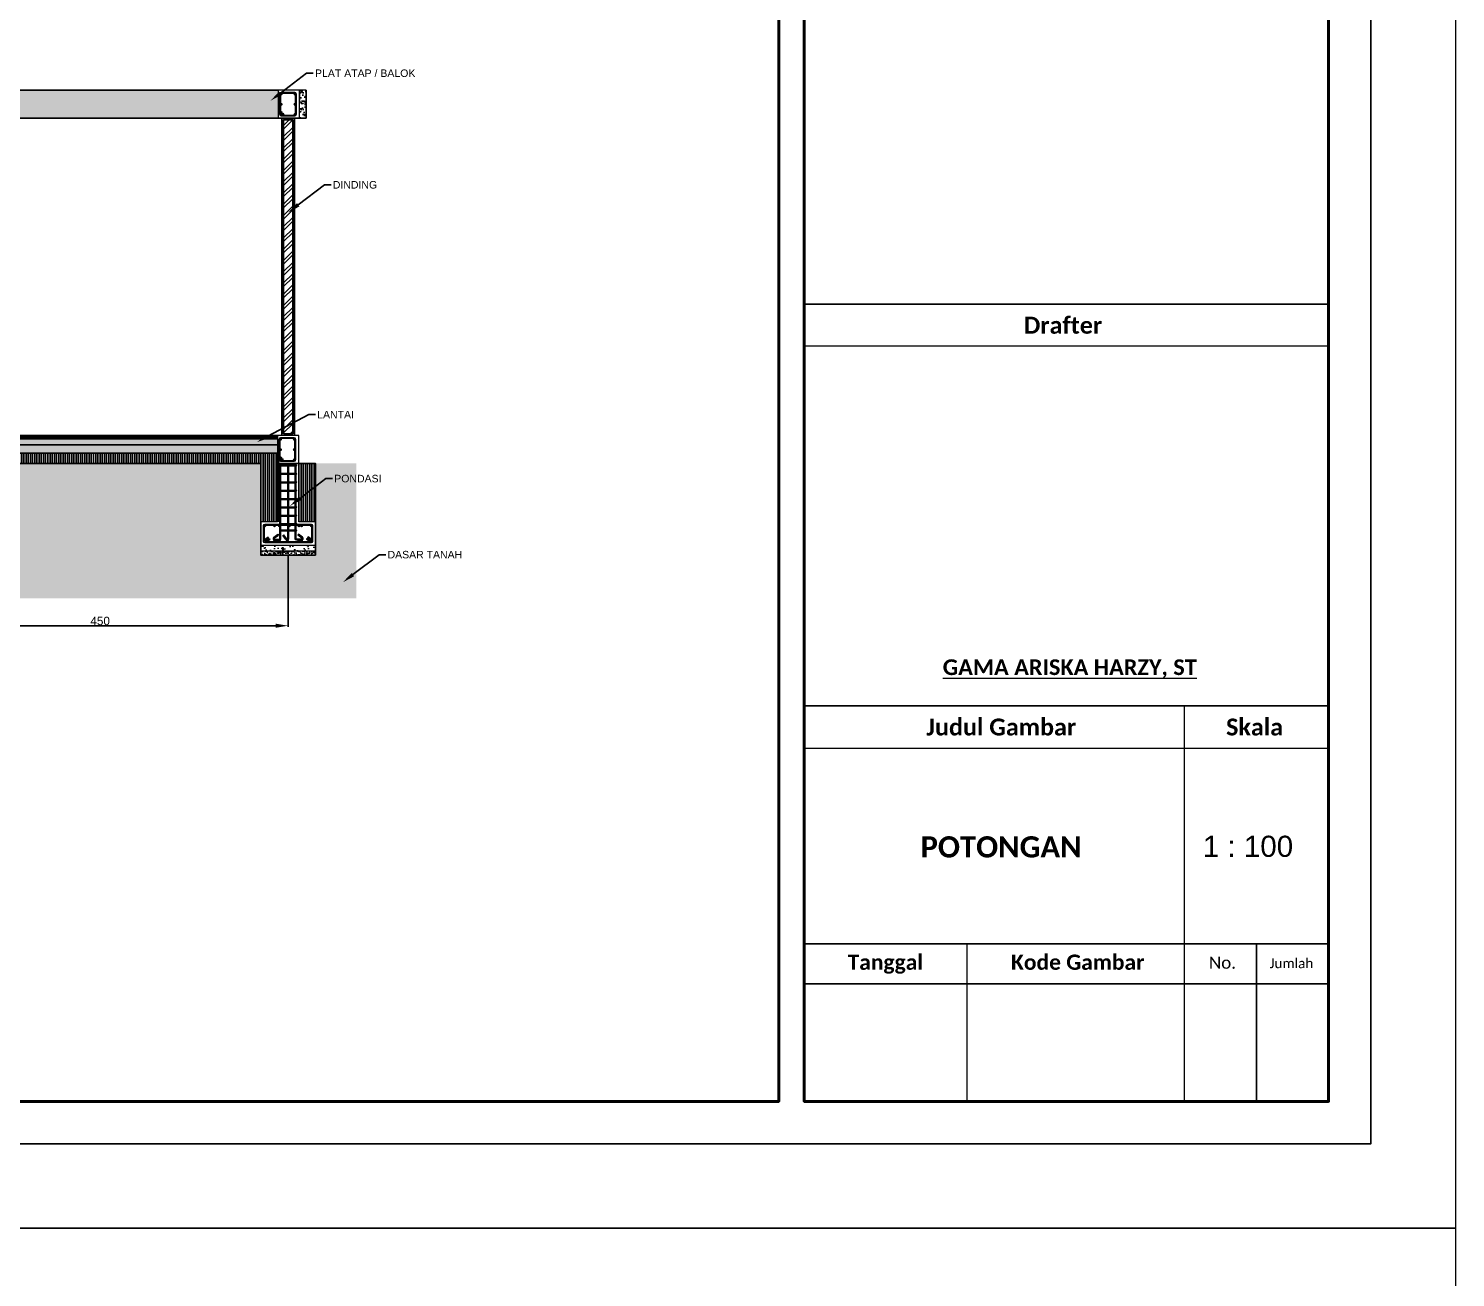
# Model space of a CAD drawing. Header units: centimetres. Extents: x 134057 to 145613, y 5028 to 39996.
# Drawn here: x 136572 to 138281, y 10984 to 12479 of the extents above; entities that cross this region are included whole.
import ezdxf
from ezdxf import colors
from ezdxf.entities.mleader import LeaderData, LeaderLine
from ezdxf.math import Vec2, Vec3

# ---------------------------------------------------------------- set-up
doc = ezdxf.new("R2010")
doc.units = ezdxf.units.CM
doc.header["$PDMODE"] = 2
for name, color, linetype, lineweight in [('a. line t', 7, 'Continuous', 50), ('ARS 01', 20, 'Continuous', 0), ('BEGOL', 254, 'Continuous', 18), ('Kertas', 252, 'Continuous', 20), ('Legenda', 252, 'Continuous', 20), ('LINE 0.20', 5, 'Continuous', 20), ('pondasi', 131, 'Continuous', 18), ('TEKS', 190, 'Continuous', 0)]:
    doc.layers.add(name, color=color, linetype=linetype, lineweight=lineweight)
doc.layers.add('balok', color=123, linetype='Continuous')
doc.layers.add('dinding', color=151, linetype='Continuous')
doc.styles.get("Standard").update_dxf_attribs({"font": 'arial.ttf'})
doc.linetypes.add('BATTING', pattern='A,0.00254,-2.54,[134,ltypeshp.shx,S=2.54,R=0,X=-2.54,Y=0],-5.08,[134,ltypeshp.shx,S=2.54,R=180,X=2.54,Y=0],-2.54', length=10.16254)
doc.dimstyles.new('ISO-25', dxfattribs={"dimtxt": 2.5, "dimasz": 2.5, "dimexe": 1.25, "dimexo": 0.625, "dimtad": 1, "dimtxsty": 'Standard', "dimcen": 2.5, "dimadec": 0, "dimazin": 0, "dimtfac": 1, "dimtmove": 0, "dimatfit": 3, "dimfxl": 1, "dimarcsym": 0})
pattern_1 = [(95, (-15390.421, -24206.277), (8.405679, 7.05320276), [1.143, -12.573]), (40, (-15390.421, -24206.277), (-9.6011072, 6.6106037), [0.9144, -10.05843505]), (145.451445, (-15389.72, -24205.69), (-1.19542786, 13.6638061), [0.9714005, -10.6854147]), (91.1842, (-15392.576, -24204.122), (13.2846146, 9.7172048), [1.7145, -18.8595]), (141.635558, (-15391.469, -24203.312), (-0.425197, 20.5696058), [1.4571014, -16.0281365]), (36.184151, (-15392.576, -24204.122), (-0.425197, 20.5696058), [1.371598, -15.087584]), (66, (-15390.96, -24203.583), (10.77119876, 2.09370894), [1.143, -12.573]), (11, (-15390.96, -24203.583), (-5.1923956, 10.4364716), [0.9144, -10.0584]), (116.451445, (-15390.062, -24203.409), (5.5788031, 12.53018056), [0.9714005, -10.68539626]), (82.5, (-15390.421, -24206.2774), (-3.45632814, 3.71840482), [0, -9.93648, 0, -10.2108, 0, -10.0965]), (52.5, (-15390.421, -24206.2774), (-1.41538364, 7.08522002), [0, -5.82168, 0, -9.70788, 0, -3.8481]), (12.5, (-15392.824, -24208.6806), (5.99567178, 5.50957173), [0, -3.81, 0, -11.8872, 0, -15.7734]), (2.5, (-15393.9016, -24209.758), (5.20583427, 7.36334357), [0, -4.953, 0, -7.89432, 0, -11.2014])]

# ---------------------------------------------------------------- blocks, each defined once
blk = doc.blocks.new('*D106')
at = {"layer": 'Defpoints', "color": 0, "transparency": 16777216}
for p in [(136433.2, 11849), (136883.2, 11849), (136883.2, 11764.5)]:
    blk.add_point(p, dxfattribs=at)
at = {"layer": 'dinding', "color": 0, "lineweight": -2, "transparency": 16777216}
for p, q in [((136433.2, 11848.4), (136433.2, 11763.3)), ((136883.2, 11848.4), (136883.2, 11763.3)), ((136448.2, 11764.5), (136868.2, 11764.5))]:
    blk.add_line(p, q, dxfattribs=at)
at = {"layer": 'dinding', "color": 0, "transparency": 16777216}
for points in [[(136448.2, 11767), (136448.2, 11762), (136433.2, 11764.5)], [(136868.2, 11767), (136868.2, 11762), (136883.2, 11764.5)]]:
    blk.add_solid(points, dxfattribs=at)
at = {"layer": 'dinding', "color": 0, "transparency": 16777216, "insert": (136658.2, 11770.2), "char_height": 10, "attachment_point": 5}
blk.add_mtext('450', dxfattribs=at)

msp = doc.modelspace()

# ---------------------------------------------------------------- hatches: boundary and pattern name
at = {"true_color": 0x636466}
h = msp.add_hatch(dxfattribs=at)
h.set_pattern_fill('EARTH', color=251, scale=3, angle=45)
h.set_pattern_definition([(45, (-15390.42, -24206.277), (0, 26.9407684), [19.05, -19.05]), (45, (-15395.472, -24201.226), (0, 26.9407684), [19.05, -19.05]), (45, (-15400.524, -24196.175), (0, 26.9407684), [19.05, -19.05]), (135, (-15400.524, -24192.807), (-26.9407684, 0), [19.05, -19.05]), (135, (-15395.472, -24187.756), (-26.9407684, 0), [19.05, -19.05]), (135, (-15390.42, -24182.704), (-26.9407684, 0), [19.05, -19.05])])
h.paths.add_polyline_path([(136400.371, 11958.77), (136015.971, 11958.77), (136015.971, 11849.044), (135950.371, 11849.044), (135950.371, 11958.77), (135565.971, 11958.77), (135565.971, 11849.044), (135500.371, 11849.044), (135500.371, 11958.77), (135113.304, 11958.77), (135113.304, 11888.77), (135113.304, 11849.044), (135047.704, 11849.044), (135047.704, 11971.181), (135015.08, 11971.181), (135015.08, 11797.314), (136965.01, 11797.314), (136965.01, 11958.77), (136915.971, 11958.77), (136915.971, 11849.044), (136850.371, 11849.044), (136850.371, 11958.77), (136465.971, 11958.77), (136465.971, 11849.044), (136400.371, 11849.044)])
at = {"layer": 'ARS 01', "lineweight": 15}
h = msp.add_hatch(dxfattribs=at)
h.set_pattern_fill('ANSI33', color=256, scale=0.053202, style=0)
h.set_pattern_definition([(315, (136873.33635, 11987.60554), (-0.238885, -0.238885), []), (315, (136873.57523, 11987.60554), (-0.238885, -0.238885), [0.168917, -0.08446])])
h.paths.add_polyline_path([(136875.039, 11987.606, -1), (136873.336, 11987.606, -1)])
h = msp.add_hatch(dxfattribs=at)
h.set_pattern_fill('ANSI33', color=256, scale=0.053202, style=0)
h.set_pattern_definition([(45, (136873.33635, 11975.47544), (-0.238885, 0.238885), []), (45, (136873.57523, 11975.47544), (-0.238885, 0.238885), [0.168917, -0.08446])])
h.paths.add_polyline_path([(136875.039, 11975.475, 1), (136873.336, 11975.475, 1)])
h = msp.add_hatch(dxfattribs=at)
h.set_pattern_fill('ANSI33', color=256, scale=0.053202, style=0)
h.set_pattern_definition([(315, (136873.33635, 11975.47544), (-0.238885, -0.238885), []), (315, (136873.57523, 11975.47544), (-0.238885, -0.238885), [0.168917, -0.08446])])
h.paths.add_polyline_path([(136875.039, 11975.475, -1), (136873.336, 11975.475, -1)])
h = msp.add_hatch(dxfattribs=at)
h.set_pattern_fill('ANSI33', color=256, scale=0.053202, style=0)
h.set_pattern_definition([(225, (136891.3875, 11987.60554), (0.238885, -0.238885), []), (225, (136891.14863, 11987.60554), (0.238885, -0.238885), [0.168917, -0.08446])])
h.paths.add_polyline_path([(136889.685, 11987.606, 1), (136891.388, 11987.606, 1)])
h = msp.add_hatch(dxfattribs=at)
h.set_pattern_fill('ANSI33', color=256, scale=0.053202, style=0)
h.set_pattern_definition([(135, (136891.3875, 11975.47544), (0.238885, 0.238885), []), (135, (136891.14863, 11975.47544), (0.238885, 0.238885), [0.168917, -0.08446])])
h.paths.add_polyline_path([(136889.685, 11975.475, -1), (136891.388, 11975.475, -1)])
h = msp.add_hatch(dxfattribs=at)
h.set_pattern_fill('ANSI33', color=256, scale=0.053202, style=0)
h.set_pattern_definition([(225, (136891.3875, 11975.47544), (0.238885, -0.238885), []), (225, (136891.14863, 11975.47544), (0.238885, -0.238885), [0.168917, -0.08446])])
h.paths.add_polyline_path([(136889.685, 11975.475, 1), (136891.388, 11975.475, 1)])
h = msp.add_hatch(dxfattribs=at)
h.set_pattern_fill('ANSI33', color=256, scale=0.053202, style=0)
h.set_pattern_definition([(45, (136873.33635, 11963.34534), (-0.238885, 0.238885), []), (45, (136873.57523, 11963.34534), (-0.238885, 0.238885), [0.168917, -0.08446])])
h.paths.add_polyline_path([(136875.039, 11963.345, 1), (136873.336, 11963.345, 1)])
h = msp.add_hatch(dxfattribs=at)
h.set_pattern_fill('ANSI33', color=256, scale=0.053202, style=0)
h.set_pattern_definition([(135, (136891.3875, 11963.34534), (0.238885, 0.238885), []), (135, (136891.14863, 11963.34534), (0.238885, 0.238885), [0.168917, -0.08446])])
h.paths.add_polyline_path([(136889.685, 11963.345, -1), (136891.388, 11963.345, -1)])
at = {"layer": 'balok', "true_color": 0x636466}
h = msp.add_hatch(dxfattribs=at)
h.set_pattern_fill('AR-CONC', color=251, scale=0.06, angle=45)
h.set_pattern_definition(pattern_1)
h.paths.add_polyline_path([(135521.117, 12405.592), (135094.05, 12405.592), (135094.05, 12372.181), (135521.117, 12372.181)])
h.paths.add_polyline_path([(135971.117, 12405.592), (135546.717, 12405.592), (135546.717, 12372.181), (135971.117, 12372.181)])
h.paths.add_polyline_path([(136122.803, 12405.592), (135996.717, 12405.592), (135996.717, 12372.181), (136122.803, 12372.181)])
h.paths.add_polyline_path([(136421.117, 12405.592), (136122.803, 12405.592), (136122.803, 12372.181), (136421.117, 12372.181)])
h.paths.add_polyline_path([(136871.117, 12405.592), (136446.717, 12405.592), (136446.717, 12372.181), (136871.117, 12372.181)])
h = msp.add_hatch(dxfattribs=at)
h.set_pattern_fill('AR-CONC', color=251, scale=0.06, angle=45)
h.set_pattern_definition([(95, (-12147.487, -24206.277), (8.405679, 7.05320276), [1.143, -12.573]), (40, (-12147.487, -24206.277), (-9.6011072, 6.6106037), [0.9144, -10.05843505]), (145.451445, (-12146.787, -24205.69), (-1.19542786, 13.6638061), [0.9714005, -10.6854147]), (91.1842, (-12149.642, -24204.122), (13.2846146, 9.7172048), [1.7145, -18.8595]), (141.635558, (-12148.535, -24203.312), (-0.425197, 20.5696058), [1.4571014, -16.0281365]), (36.184151, (-12149.642, -24204.122), (-0.425197, 20.5696058), [1.371598, -15.087584]), (66, (-12148.026, -24203.583), (10.77119876, 2.09370894), [1.143, -12.573]), (11, (-12148.026, -24203.583), (-5.1923956, 10.4364716), [0.9144, -10.0584]), (116.451445, (-12147.128, -24203.409), (5.5788031, 12.53018056), [0.9714005, -10.68539626]), (82.5, (-12147.487, -24206.2774), (-3.45632814, 3.71840482), [0, -9.93648, 0, -10.2108, 0, -10.0965]), (52.5, (-12147.487, -24206.2774), (-1.41538364, 7.08522002), [0, -5.82168, 0, -9.70788, 0, -3.8481]), (12.5, (-12149.89, -24208.6806), (5.99567178, 5.50957173), [0, -3.81, 0, -11.8872, 0, -15.7734]), (2.5, (-12150.968, -24209.758), (5.20583427, 7.36334357), [0, -4.953, 0, -7.89432, 0, -11.2014])])
h.paths.add_polyline_path([(136896.717, 12393.462), (136896.717, 12405.592), (136904.717, 12405.592), (136904.717, 12372.181), (136896.717, 12372.181)])
at = {"layer": 'balok', "lineweight": 15}
h = msp.add_hatch(dxfattribs=at)
h.set_pattern_fill('ANSI33', color=256, scale=0.053202, style=0)
h.set_pattern_definition([(315, (136874.08257, 12401.0165), (-0.238885, -0.238885), []), (315, (136874.32145, 12401.0165), (-0.238885, -0.238885), [0.168917, -0.08446])])
h.paths.add_polyline_path([(136875.785, 12401.017, -1), (136874.083, 12401.017, -1)])
h = msp.add_hatch(dxfattribs=at)
h.set_pattern_fill('ANSI33', color=256, scale=0.053202, style=0)
h.set_pattern_definition([(45, (136874.08257, 12388.8864), (-0.238885, 0.238885), []), (45, (136874.32145, 12388.8864), (-0.238885, 0.238885), [0.168917, -0.08446])])
h.paths.add_polyline_path([(136875.785, 12388.886, 1), (136874.083, 12388.886, 1)])
h = msp.add_hatch(dxfattribs=at)
h.set_pattern_fill('ANSI33', color=256, scale=0.053202, style=0)
h.set_pattern_definition([(315, (136874.08257, 12388.8864), (-0.238885, -0.238885), []), (315, (136874.32145, 12388.8864), (-0.238885, -0.238885), [0.168917, -0.08446])])
h.paths.add_polyline_path([(136875.785, 12388.886, -1), (136874.083, 12388.886, -1)])
h = msp.add_hatch(dxfattribs=at)
h.set_pattern_fill('ANSI33', color=256, scale=0.053202, style=0)
h.set_pattern_definition([(225, (136892.13373, 12401.0165), (0.238885, -0.238885), []), (225, (136891.89484, 12401.0165), (0.238885, -0.238885), [0.168917, -0.08446])])
h.paths.add_polyline_path([(136890.431, 12401.017, 1), (136892.134, 12401.017, 1)])
h = msp.add_hatch(dxfattribs=at)
h.set_pattern_fill('ANSI33', color=256, scale=0.053202, style=0)
h.set_pattern_definition([(135, (136892.13373, 12388.8864), (0.238885, 0.238885), []), (135, (136891.89484, 12388.8864), (0.238885, 0.238885), [0.168917, -0.08446])])
h.paths.add_polyline_path([(136890.431, 12388.886, -1), (136892.134, 12388.886, -1)])
h = msp.add_hatch(dxfattribs=at)
h.set_pattern_fill('ANSI33', color=256, scale=0.053202, style=0)
h.set_pattern_definition([(225, (136892.13373, 12388.8864), (0.238885, -0.238885), []), (225, (136891.89484, 12388.8864), (0.238885, -0.238885), [0.168917, -0.08446])])
h.paths.add_polyline_path([(136890.431, 12388.886, 1), (136892.134, 12388.886, 1)])
h = msp.add_hatch(dxfattribs=at)
h.set_pattern_fill('ANSI33', color=256, scale=0.053202, style=0)
h.set_pattern_definition([(45, (136874.08257, 12376.7563), (-0.238885, 0.238885), []), (45, (136874.32145, 12376.7563), (-0.238885, 0.238885), [0.168917, -0.08446])])
h.paths.add_polyline_path([(136875.785, 12376.756, 1), (136874.083, 12376.756, 1)])
h = msp.add_hatch(dxfattribs=at)
h.set_pattern_fill('ANSI33', color=256, scale=0.053202, style=0)
h.set_pattern_definition([(135, (136892.13373, 12376.7563), (0.238885, 0.238885), []), (135, (136891.89484, 12376.7563), (0.238885, 0.238885), [0.168917, -0.08446])])
h.paths.add_polyline_path([(136890.431, 12376.756, -1), (136892.134, 12376.756, -1)])
at = {"layer": 'dinding', "true_color": 0x636466}
h = msp.add_hatch(dxfattribs=at)
h.set_pattern_fill('ANSI32', color=251)
h.set_pattern_definition([(45, (-10566.762, -24206.277), (-6.7351921, 6.7351921), []), (45, (-10562.272, -24206.277), (-6.7351921, 6.7351921), [])])
h.paths.add_polyline_path([(136888.764, 12370.181), (136877.764, 12370.181), (136877.764, 11994.181), (136888.764, 11994.181)])
h = msp.add_hatch(dxfattribs=at)
h.set_pattern_fill('AR-CONC', color=251, scale=0.06, angle=45)
h.set_pattern_definition(pattern_1)
h.paths.add_polyline_path([(135520.371, 11988.181), (135093.304, 11988.181), (135093.304, 11981.181), (135520.371, 11981.181)])
h.paths.add_polyline_path([(135970.371, 11988.181), (135545.971, 11988.181), (135545.971, 11981.181), (135970.371, 11981.181)])
h.paths.add_polyline_path([(136870.371, 11988.181), (136445.971, 11988.181), (136445.971, 11981.181), (136870.371, 11981.181)])
h = msp.add_hatch(dxfattribs=at)
h.set_pattern_fill('AR-SAND', color=251, scale=0.075, angle=45)
h.set_pattern_definition([(82.5, (-14037.7544, -24206.2774), (-2.680360115, 2.51065117), [0, -2.8956, 0, -3.2385, 0, -3.095625]), (52.5, (-14037.7544, -24206.2774), (-1.41758196, 6.18549639), [0, -1.5621, 0, -2.60985, 0, -1.000125]), (12.5, (-14039.4112, -24207.9343), (4.187248694, 4.20249234), [0, -0.9525, 0, -3.429, 0, -4.47675]), (2.5, (-14039.411, -24207.9343), (2.86710832, 5.23163086), [0, -0.47625, 0, -2.2479, 0, -2.57175])])
h.paths.add_polyline_path([(136873.037, 11980.051), (136873.037, 11981.181), (136445.971, 11981.181), (136445.971, 11971.181), (136873.037, 11971.181)])
h = msp.add_hatch(dxfattribs=at)
h.set_pattern_fill('ANSI31', color=251, scale=0.82, angle=45)
h.set_pattern_definition([(90, (-15390.421, -24206.2774), (-2.6035, 0), [])])
h.paths.add_polyline_path([(135067.704, 11958.77), (135067.704, 11971.181), (135047.704, 11971.181), (135047.704, 11888.77), (135067.704, 11888.77)])
h.paths.add_polyline_path([(136915.971, 11958.77), (136895.971, 11958.77), (136895.971, 11888.77), (136915.971, 11888.77)])
h = msp.add_hatch(dxfattribs=at)
h.set_pattern_fill('ANSI31', color=251, scale=0.82, angle=45)
h.set_pattern_definition([(90, (-14037.7544, -24206.2774), (-2.6035, 0), [])])
h.paths.add_polyline_path([(136873.037, 11971.181), (136445.971, 11971.181), (136445.971, 11958.77), (136445.971, 11888.77), (136465.971, 11888.77), (136465.971, 11958.77), (136853.037, 11958.77), (136853.037, 11888.77), (136873.037, 11888.77), (136873.037, 11958.77)])
at = {"layer": 'pondasi'}
h = msp.add_hatch(color=256, dxfattribs=at)
h.dxf.hatch_style = 1
h.paths.add_polyline_path([(136854.571, 11883.77, -1), (136856.171, 11883.77, -1)])
h = msp.add_hatch(color=256, dxfattribs=at)
h.dxf.hatch_style = 1
h.paths.add_polyline_path([(136866.137, 11883.77, -1), (136867.737, 11883.77, -1)])
h = msp.add_hatch(color=256, dxfattribs=at)
h.dxf.hatch_style = 1
h.paths.add_polyline_path([(136871.945, 11883.77, -1), (136873.545, 11883.77, -1)])
h = msp.add_hatch(color=256, dxfattribs=at)
h.dxf.hatch_style = 1
h.paths.add_polyline_path([(136883.737, 11883.755, -1), (136885.337, 11883.755, -1)])
h = msp.add_hatch(color=256, dxfattribs=at)
h.dxf.hatch_style = 1
h.paths.add_polyline_path([(136895.379, 11883.77, -1), (136896.979, 11883.77, -1)])
h = msp.add_hatch(color=256, dxfattribs=at)
h.dxf.hatch_style = 1
h.paths.add_polyline_path([(136898.604, 11883.77, -1), (136900.204, 11883.77, -1)])
h = msp.add_hatch(color=256, dxfattribs=at)
h.dxf.hatch_style = 1
h.paths.add_polyline_path([(136910.321, 11883.77, -1), (136911.921, 11883.77, -1)])
at = {"layer": 'pondasi', "lineweight": 5, "ltscale": 0.5}
h = msp.add_hatch(dxfattribs=at)
h.set_pattern_fill('AR-CONC', color=256, scale=0.09)
h.set_pattern_definition([(50, (136642.895, 6029.036), (16.39662, -1.434518), [1.7145, -18.8595]), (355, (136642.895, 6029.036), (-3.17191, 17.195116), [1.3716, -15.087653]), (100.45144, (136644.262, 6028.917), (13.224712, 15.760598), [1.4571, -16.02812]), (46.1842, (136642.895, 6033.608), (24.397114, -3.78381), [2.57175, -28.28925]), (96.63556, (136644.928, 6033.293), (21.36637, 22.26835), [2.18565, -24.0422]), (351.18415, (136642.895, 6033.608), (21.36637, 22.26835), [2.0574, -22.63138]), (21, (136645.181, 6032.465), (13.645295, -9.203868), [1.7145, -18.8595]), (326, (136645.181, 6032.465), (5.562183, 16.576917), [1.3716, -15.0876]), (71.45144, (136646.318, 6031.698), (19.207478, 7.37305), [1.4571, -16.028094]), (37.5, (136642.8953, 6029.0364), (0.277974, 7.6099535), [0, -14.90472, 0, -15.3162, 0, -15.14475]), (7.5, (136642.895, 6029.0364), (6.01377, 9.016252), [0, -8.73252, 0, -14.56182, 0, -5.77215]), (327.5, (136637.7975, 6029.0364), (12.2031536, -0.515587), [0, -5.715, 0, -17.8308, 0, -23.6601]), (317.5, (136635.512, 6029.036), (13.331626, 2.288384), [0, -7.4295, 0, -11.84148, 0, -16.8021])])
h.paths.add_polyline_path([(136915.971, 11861.044), (136850.371, 11861.044), (136850.371, 11854.044), (136915.971, 11854.044)])
at = {"layer": 'pondasi'}
h = msp.add_hatch(color=256, dxfattribs=at)
h.dxf.hatch_style = 1
h.paths.add_polyline_path([(136854.571, 11866.044, 1), (136856.171, 11866.044, 1)])
h = msp.add_hatch(color=256, dxfattribs=at)
h.dxf.hatch_style = 1
h.paths.add_polyline_path([(136866.137, 11866.044, 1), (136867.737, 11866.044, 1)])
h = msp.add_hatch(color=256, dxfattribs=at)
h.dxf.hatch_style = 1
h.paths.add_polyline_path([(136871.945, 11866.044, 1), (136873.545, 11866.044, 1)])
h = msp.add_hatch(color=256, dxfattribs=at)
h.dxf.hatch_style = 1
h.paths.add_polyline_path([(136881.871, 11866.044, 1), (136883.471, 11866.044, 1)])
h = msp.add_hatch(color=256, dxfattribs=at)
h.dxf.hatch_style = 1
h.paths.add_polyline_path([(136895.379, 11866.044, 1), (136896.979, 11866.044, 1)])
h = msp.add_hatch(color=256, dxfattribs=at)
h.dxf.hatch_style = 1
h.paths.add_polyline_path([(136898.604, 11866.044, 1), (136900.204, 11866.044, 1)])
h = msp.add_hatch(color=256, dxfattribs=at)
h.dxf.hatch_style = 1
h.paths.add_polyline_path([(136910.321, 11866.044, 1), (136911.921, 11866.044, 1)])
at = {"layer": 'pondasi', "lineweight": 5, "ltscale": 0.5}
h = msp.add_hatch(dxfattribs=at)
h.set_pattern_fill('AR-SAND', color=256, scale=0.08)
h.set_pattern_definition([(37.5, (136642.8953, 6029.0364), (-0.1280025, 3.9153059), [0, -3.08864, 0, -3.4544, 0, -3.302]), (7.5, (136642.8953, 6029.0364), (3.5961863, 5.734601), [0, -1.66624, 0, -2.78384, 0, -1.0668]), (327.5, (136640.396, 6029.0364), (6.327939, 0.0114975), [0, -1.016, 0, -3.6576, 0, -4.7752]), (317.5, (136640.396, 6029.0364), (6.1084516, 1.7834346), [0, -0.508, 0, -2.39776, 0, -2.7432])])
h.paths.add_polyline_path([(136915.971, 11854.044), (136850.371, 11854.044), (136850.371, 11849.044), (136915.971, 11849.044)])

# ---------------------------------------------------------------- linework, layer by layer
at = {"layer": 'balok'}
for p, q in [((136871.117, 12405.592, -313.896), (136446.717, 12405.592)), ((136904.717, 12405.592), (136904.717, 12372.181)), ((136875.764, 12372.181, -52758.775), (135094.05, 12372.181, -1056.76)), ((136904.717, 12372.181, -53598.934), (136875.764, 12372.181, -52758.775))]:
    msp.add_line(p, q, dxfattribs=at)
at = {"layer": 'balok', "lineweight": 15}
for p, q in [((136904.717, 12405.592), (136871.117, 12405.592)), ((136871.117, 12405.592, -313.896), (136871.117, 12393.462, -313.896)), ((136887.064, 12402.932), (136874.934, 12402.932)), ((136891.282, 12402.932), (136879.152, 12402.932)), ((136896.717, 12372.181, -313.896), (136896.717, 12405.592, -313.896)), ((136896.717, 12405.592), (136896.717, 12393.462)), ((136871.117, 12393.462, -313.896), (136871.117, 12372.181, -313.896)), ((136873.019, 12401.017), (136873.019, 12388.886)), ((136873.019, 12388.886), (136873.019, 12376.756)), ((136874.083, 12401.017), (136874.083, 12388.886)), ((136874.083, 12388.886), (136874.083, 12378.604)), ((136887.064, 12401.868), (136874.934, 12401.868)), ((136891.282, 12401.868), (136879.152, 12401.868)), ((136892.134, 12388.886), (136892.134, 12401.017)), ((136892.134, 12376.756), (136892.134, 12388.886)), ((136893.198, 12388.886), (136893.198, 12401.017)), ((136893.198, 12376.756), (136893.198, 12388.886)), ((136874.577, 12372.181), (136896.717, 12372.181)), ((136874.934, 12375.905), (136887.064, 12375.905)), ((136874.934, 12374.841), (136887.064, 12374.841)), ((136875.764, 12372.181), (136891.639, 12372.181)), ((136879.152, 12375.905), (136891.282, 12375.905)), ((136879.152, 12374.841), (136891.282, 12374.841))]:
    msp.add_line(p, q, dxfattribs=at)
for points in [[(136876.308, 12387.553), (136876.295, 12387.539)], [(136873.586, 12378.117), (136875.453, 12379.947), (136876.198, 12379.187), (136874.332, 12377.358)], [(136875.536, 12376.154), (136877.365, 12378.021), (136878.125, 12377.276), (136876.781, 12375.905)], [(136876.308, 12375.423), (136876.295, 12375.409)]]:
    msp.add_lwpolyline(points, dxfattribs=at)
for centre in [(136874.934, 12401.017), (136874.934, 12388.886), (136874.934, 12388.886), (136891.282, 12401.017), (136891.282, 12388.886), (136891.282, 12388.886), (136874.934, 12376.756), (136891.282, 12376.756)]:
    msp.add_circle(centre, 0.851, dxfattribs=at)
for centre, radius, start, end in [((136874.934, 12401.017), 1.915, 90, 180), ((136891.282, 12401.017), 1.915, 0, 90), ((136874.934, 12401.017), 0.851, 90, 180), ((136874.934, 12388.886), 0.851, 90, 180), ((136874.934, 12388.886), 0.851, 180, 270), ((136874.934, 12388.886), 1.915, 315.2895, 315.868534), ((136891.282, 12401.017), 0.851, 360, 90), ((136891.282, 12388.886), 0.851, 360, 90), ((136891.282, 12388.886), 0.851, 270, 360), ((136874.934, 12376.756), 1.915, 134.131466, 270), ((136874.934, 12376.756), 1.915, 180, 270), ((136874.934, 12376.756), 0.851, 180, 270), ((136874.934, 12376.756), 1.915, 315.2895, 315.868534), ((136891.282, 12376.756), 0.851, 270, 360), ((136891.282, 12376.756), 1.915, 270, 360)]:
    msp.add_arc(centre, radius, start, end, dxfattribs=at)
at = {"layer": 'BEGOL', "lineweight": 15}
for p, q in [((136872.272, 11987.606), (136872.272, 11975.475)), ((136872.272, 11975.475), (136872.272, 11963.345)), ((136873.336, 11987.606), (136873.336, 11975.475)), ((136873.336, 11975.475), (136873.336, 11965.193)), ((136886.318, 11989.521), (136874.188, 11989.521)), ((136886.318, 11988.457), (136874.188, 11988.457)), ((136890.536, 11989.521), (136878.406, 11989.521)), ((136890.536, 11988.457), (136878.406, 11988.457)), ((136891.388, 11975.475), (136891.388, 11987.606)), ((136891.388, 11963.345), (136891.388, 11975.475)), ((136892.452, 11975.475), (136892.452, 11987.606)), ((136892.452, 11963.345), (136892.452, 11975.475)), ((136874.188, 11962.494), (136886.318, 11962.494)), ((136874.188, 11961.43), (136886.318, 11961.43)), ((136878.406, 11962.494), (136890.536, 11962.494)), ((136878.406, 11961.43), (136890.536, 11961.43))]:
    msp.add_line(p, q, dxfattribs=at)
for points in [[(136872.84, 11964.706), (136874.707, 11966.536), (136875.452, 11965.776), (136873.586, 11963.947)], [(136874.789, 11962.743), (136876.619, 11964.61), (136877.379, 11963.865), (136876.035, 11962.494)]]:
    msp.add_lwpolyline(points, dxfattribs=at)
for centre in [(136874.188, 11987.606), (136874.188, 11975.475), (136874.188, 11975.475), (136890.536, 11987.606), (136890.536, 11975.475), (136890.536, 11975.475), (136874.188, 11963.345), (136890.536, 11963.345)]:
    msp.add_circle(centre, 0.851, dxfattribs=at)
for centre, radius, start, end in [((136874.188, 11987.606), 1.915, 90, 180), ((136874.188, 11987.606), 0.851, 90, 180), ((136874.188, 11975.475), 0.851, 90, 180), ((136874.188, 11975.475), 0.851, 180, 270), ((136890.536, 11987.606), 1.915, 0, 90), ((136890.536, 11987.606), 0.851, 360, 90), ((136890.536, 11975.475), 0.851, 360, 90), ((136890.536, 11975.475), 0.851, 270, 360), ((136874.188, 11963.345), 1.915, 134.131466, 270), ((136874.188, 11963.345), 1.915, 180, 270), ((136874.188, 11963.345), 0.851, 180, 270), ((136874.188, 11975.475), 1.915, 315.2895, 315.868534), ((136874.188, 11963.345), 1.915, 315.2895, 315.868534), ((136890.536, 11963.345), 0.851, 270, 360), ((136890.536, 11963.345), 1.915, 270, 360)]:
    msp.add_arc(centre, radius, start, end, dxfattribs=at)
at = {"layer": 'dinding'}
for p, q in [((136445.971, 11992.181), (136870.622, 11992.181)), ((136445.971, 11991.181), (136870.622, 11991.181)), ((136445.971, 11988.181), (136870.622, 11988.181)), ((136445.971, 11981.181), (136870.622, 11981.181)), ((136445.971, 11971.181), (136870.622, 11971.181))]:
    msp.add_line(p, q, dxfattribs=at)
at = {"layer": 'dinding', "linetype": 'BATTING', "ltscale": 0.12}
msp.add_line((136445.971, 11989.681), (136870.622, 11989.681), dxfattribs=at)
at = {"layer": 'dinding'}
for points in [[(136890.764, 11992.181), (136890.764, 12372.181), (136875.764, 12372.181), (136875.764, 11992.181)], [(135067.704, 11971.181), (135047.704, 11971.181), (135047.704, 11849.044), (135113.304, 11849.044), (135113.304, 11888.77), (135113.304, 11958.77), (135500.371, 11958.77), (135500.371, 11849.044), (135565.971, 11849.044), (135565.971, 11958.77), (135950.371, 11958.77), (135950.371, 11849.044), (136015.971, 11849.044), (136015.971, 11958.77), (136400.371, 11958.77), (136400.371, 11849.044), (136465.971, 11849.044), (136465.971, 11958.77), (136850.371, 11958.77), (136850.371, 11849.044), (136915.971, 11849.044), (136915.971, 11958.77), (136895.971, 11958.77)]]:
    msp.add_lwpolyline(points, dxfattribs=at)
msp.add_lwpolyline([(136877.764, 11994.181), (136888.764, 11994.181), (136888.764, 12370.181), (136877.764, 12370.181)], close=True, dxfattribs=at)
at = {"layer": 'Kertas'}
for points in [[(134078.342, 14050.647), (138280.779, 14050.647), (138280.779, 11043.12), (134078.342, 11043.12)], [(134078.342, 11043.12), (138280.779, 11043.12), (138280.779, 8035.593), (134078.342, 8035.593)]]:
    msp.add_lwpolyline(points, close=True, dxfattribs=at)
at = {"layer": 'Legenda', "color": 1, "lineweight": 30}
for p, q in [((138129.432, 12149.648), (137501.599, 12149.648)), ((138128.883, 11668.444), (137501.05, 11668.444)), ((138128.883, 11383.465), (137501.05, 11383.465)), ((138042.437, 11383.465), (138042.437, 11195.015)), ((138128.883, 11335.619), (137501.05, 11335.619))]:
    msp.add_line(p, q, dxfattribs=at)
at = {"layer": 'Legenda', "color": 1, "lineweight": 20}
for p, q in [((138129.432, 12099.017), (137501.599, 12099.017)), ((137955.99, 11668.444), (137955.99, 11195.015)), ((137501.05, 11617.812), (138128.883, 11617.812)), ((137695.722, 11383.465), (137695.722, 11195.015))]:
    msp.add_line(p, q, dxfattribs=at)
at = {"layer": 'Legenda', "color": 5, "lineweight": 30}
msp.add_lwpolyline([(134230.237, 13898.751), (138179.515, 13898.751), (138179.515, 11144.383), (134230.237, 11144.383)], close=True, dxfattribs=at)
at = {"layer": 'Legenda', "color": 1, "lineweight": 50}
for points in [[(134280.869, 13848.12), (137470.671, 13848.12), (137470.671, 11195.015), (134280.869, 11195.015)], [(137501.05, 13848.12), (138128.883, 13848.12), (138128.883, 11195.015), (137501.05, 11195.015)]]:
    msp.add_lwpolyline(points, close=True, dxfattribs=at)
at = {"layer": 'LINE 0.20', "lineweight": 15}
for p, q in [((136890.893, 11992.181), (136870.371, 11992.181)), ((136870.371, 11992.181, -313.896), (136870.371, 11980.051, -313.896)), ((136890.893, 11992.181), (136870.371, 11992.181)), ((136870.371, 11980.051, -313.896), (136870.371, 11958.77, -313.896)), ((136891.144, 11992.181), (136870.622, 11992.181)), ((136895.971, 11992.181), (136873.831, 11992.181)), ((136895.971, 11958.77, -313.896), (136895.971, 11992.181, -313.896))]:
    msp.add_line(p, q, dxfattribs=at)
at = {"layer": 'pondasi', "lineweight": 15}
for p, q in [((136870.371, 11958.77), (136890.893, 11958.77)), ((136873.831, 11958.77), (136895.971, 11958.77))]:
    msp.add_line(p, q, dxfattribs=at)
at = {"layer": 'pondasi'}
for p, q in [((136882.988, 11956.97, -313.896), (136882.988, 11958.77, -313.896)), ((136884.188, 11956.97, -313.896), (136884.188, 11958.77, -313.896)), ((136873.48, 11956.97, -387.947), (136892.971, 11956.97, -627.792)), ((136873.48, 11955.77, -387.947), (136892.971, 11955.77, -627.792)), ((136873.48, 11946.97, -387.947), (136892.971, 11946.97, -627.792)), ((136873.48, 11945.77, -387.947), (136892.971, 11945.77, -627.792)), ((136882.988, 11946.97, -313.896), (136882.988, 11955.77, -313.896)), ((136882.988, 11936.97, -313.896), (136882.988, 11945.77, -313.896)), ((136884.188, 11946.97, -313.896), (136884.188, 11955.77, -313.896)), ((136884.188, 11936.97, -313.896), (136884.188, 11945.77, -313.896)), ((136873.371, 11936.97, -627.792), (136892.971, 11936.97, -627.792)), ((136873.371, 11935.77, -627.792), (136892.971, 11935.77, -627.792)), ((136873.371, 11926.97, -627.792), (136892.971, 11926.97, -627.792)), ((136873.371, 11925.77, -627.792), (136892.971, 11925.77, -627.792)), ((136882.988, 11926.97, -313.896), (136882.988, 11935.77, -313.896)), ((136882.988, 11916.97, -313.896), (136882.988, 11925.77, -313.896)), ((136884.188, 11926.97, -313.896), (136884.188, 11935.77, -313.896)), ((136884.188, 11916.97, -313.896), (136884.188, 11925.77, -313.896)), ((136873.371, 11916.97, -627.792), (136892.971, 11916.97, -627.792)), ((136873.371, 11915.77, -627.792), (136892.971, 11915.77, -627.792)), ((136882.988, 11906.97, -313.896), (136882.988, 11915.77, -313.896)), ((136884.188, 11906.97, -313.896), (136884.188, 11915.77, -313.896)), ((136873.371, 11906.97, -627.792), (136892.971, 11906.97, -627.792)), ((136873.371, 11905.77, -627.792), (136892.971, 11905.77, -627.792)), ((136873.371, 11896.97, -627.792), (136892.971, 11896.97, -627.792)), ((136873.371, 11895.77, -627.792), (136892.971, 11895.77, -627.792)), ((136882.988, 11896.97, -313.896), (136882.988, 11905.77, -313.896)), ((136882.988, 11886.97, -313.896), (136882.988, 11895.77, -313.896)), ((136884.188, 11896.97, -313.896), (136884.188, 11905.77, -313.896)), ((136884.188, 11886.97, -313.896), (136884.188, 11895.77, -313.896)), ((136865.94, 11870.483, -627.792), (136870.855, 11873.924, -627.792)), ((136866.628, 11869.5, -627.792), (136871.543, 11872.941, -627.792)), ((136870.855, 11873.924, -627.792), (136871.543, 11872.941, -627.792)), ((136873.371, 11886.97, -627.792), (136892.971, 11886.97, -627.792)), ((136873.371, 11885.77, -627.792), (136892.971, 11885.77, -627.792)), ((136873.371, 11879.244, -627.792), (136892.971, 11879.244, -627.792)), ((136873.371, 11878.044, -627.792), (136892.971, 11878.044, -627.792)), ((136877.082, 11872.612, -627.792), (136878.065, 11873.3, -627.792)), ((136881.506, 11868.386, -627.792), (136878.065, 11873.3, -627.792)), ((136882.962, 11879.244, -627.792), (136882.962, 11885.77, -627.792)), ((136882.962, 11868.844, -627.792), (136882.962, 11878.044, -627.792)), ((136884.162, 11879.244, -627.792), (136884.162, 11885.77, -627.792)), ((136884.162, 11868.844, -627.792), (136884.162, 11878.044, -627.792)), ((136895.486, 11873.924, -627.792), (136894.798, 11872.941, -627.792)), ((136899.713, 11869.5, -627.792), (136894.798, 11872.941, -627.792)), ((136900.401, 11870.483, -627.792), (136895.486, 11873.924, -627.792)), ((136850.371, 11861.044, -627.792), (136850.371, 11854.044, -627.792)), ((136854.571, 11867.926, -627.792), (136859.138, 11871.124, -627.792)), ((136854.912, 11866.7, -627.792), (136859.827, 11870.141, -627.792)), ((136855.829, 11865.389, -627.792), (136860.744, 11868.831, -627.792)), ((136857.715, 11865.244, -627.792), (136861.433, 11867.848, -627.792)), ((136859.138, 11871.124, -627.792), (136859.827, 11870.141, -627.792)), ((136860.744, 11868.831, -627.792), (136861.433, 11867.848, -627.792)), ((136880.523, 11867.697, -627.792), (136877.082, 11872.612, -627.792)), ((136905.795, 11868.831, -627.792), (136905.106, 11867.848, -627.792)), ((136908.824, 11865.244, -627.792), (136905.106, 11867.848, -627.792)), ((136910.916, 11865.244, -627.792), (136905.795, 11868.831, -627.792)), ((136907.203, 11871.124, -627.792), (136906.515, 11870.141, -627.792)), ((136911.429, 11866.7, -627.792), (136906.515, 11870.141, -627.792)), ((136911.771, 11867.926, -627.792), (136907.203, 11871.124, -627.792)), ((136915.971, 11854.044, -627.792), (136915.971, 11861.044, -627.792)), ((136850.371, 11854.044, -627.792), (136915.971, 11854.044, -627.792)), ((136850.371, 11849.044, -627.792), (136850.371, 11854.044, -627.792)), ((136915.971, 11849.044, -627.792), (136850.371, 11849.044, -627.792)), ((136915.971, 11854.044, -627.792), (136915.971, 11849.044, -627.792))]:
    msp.add_line(p, q, dxfattribs=at)
for points, elevation in [([(136895.971, 11888.77), (136895.971, 11958.77), (136870.371, 11958.77), (136870.371, 11888.77)], -313.896), ([(136873.48, 11956.97), (136873.48, 11958.77)], -387.947), ([(136874.68, 11956.97), (136874.68, 11958.77)], -387.947), ([(136891.771, 11956.97), (136891.771, 11958.77)], -627.792), ([(136892.971, 11956.97), (136892.971, 11958.77)], -627.792), ([(136873.371, 11936.97), (136873.371, 11955.77)], -627.792), ([(136874.571, 11936.97), (136874.571, 11945.77)], -627.792), ([(136874.68, 11946.97), (136874.68, 11955.77)], -387.947), ([(136891.771, 11946.97), (136891.771, 11955.77)], -627.792), ([(136891.771, 11936.97), (136891.771, 11945.77)], -627.792), ([(136892.971, 11946.97), (136892.971, 11955.77)], -627.792), ([(136892.971, 11936.97), (136892.971, 11945.77)], -627.792), ([(136873.371, 11926.97), (136873.371, 11935.77)], -627.792), ([(136873.371, 11916.97), (136873.371, 11925.77)], -627.792), ([(136874.571, 11926.97), (136874.571, 11935.77)], -627.792), ([(136874.571, 11916.97), (136874.571, 11925.77)], -627.792), ([(136891.771, 11926.97), (136891.771, 11935.77)], -627.792), ([(136891.771, 11916.97), (136891.771, 11925.77)], -627.792), ([(136892.971, 11926.97), (136892.971, 11935.77)], -627.792), ([(136892.971, 11916.97), (136892.971, 11925.77)], -627.792), ([(136873.371, 11906.97), (136873.371, 11915.77)], -627.792), ([(136874.571, 11906.97), (136874.571, 11915.77)], -627.792), ([(136891.771, 11906.97), (136891.771, 11915.77)], -627.792), ([(136892.971, 11906.97), (136892.971, 11915.77)], -627.792), ([(136873.371, 11896.97), (136873.371, 11905.77)], -627.792), ([(136873.371, 11886.97), (136873.371, 11895.77)], -627.792), ([(136874.571, 11896.97), (136874.571, 11905.77)], -627.792), ([(136874.571, 11886.97), (136874.571, 11895.77)], -627.792), ([(136891.771, 11896.97), (136891.771, 11905.77)], -627.792), ([(136891.771, 11886.97), (136891.771, 11895.77)], -627.792), ([(136892.971, 11896.97), (136892.971, 11905.77)], -627.792), ([(136892.971, 11886.97), (136892.971, 11895.77)], -627.792), ([(136870.371, 11888.77), (136850.371, 11888.77), (136850.371, 11861.044), (136915.971, 11861.044), (136915.971, 11888.77), (136895.971, 11888.77)], -313.896), ([(136873.371, 11879.244), (136873.371, 11885.77)], -627.792), ([(136874.571, 11879.244), (136874.571, 11885.77)], -627.792), ([(136891.771, 11879.244), (136891.771, 11885.77)], -627.792), ([(136892.971, 11879.244), (136892.971, 11885.77)], -627.792)]:
    msp.add_lwpolyline(points, dxfattribs=dict(at, elevation=elevation))
at = {"layer": 'pondasi', "elevation": -313.896}
msp.add_lwpolyline([(136855.221, 11864.044), (136911.121, 11864.044, 0.41421356), (136912.971, 11865.894), (136912.971, 11883.92, 0.41421356), (136911.121, 11885.77), (136855.221, 11885.77, 0.41421356), (136853.371, 11883.92), (136853.371, 11865.894, 0.41421356)], format="xyb", close=True, dxfattribs=at)
at = {"layer": 'pondasi'}
for points, elevation in [([(136911.771, 11867.926), (136911.771, 11883.92, 0.41421356), (136911.121, 11884.57), (136855.221, 11884.57, 0.41421356), (136854.571, 11883.92), (136854.571, 11867.926)], -313.896), ([(136867.087, 11868.044), (136872.721, 11868.044, 0.41421356), (136873.371, 11868.694), (136873.371, 11878.044)], -627.792), ([(136867.087, 11866.844), (136872.721, 11866.844, 0.41421356), (136874.571, 11868.694), (136874.571, 11878.044)], -627.792), ([(136899.254, 11866.844), (136893.621, 11866.844, -0.41421356), (136891.771, 11868.694), (136891.771, 11878.044)], -627.792), ([(136899.254, 11868.044), (136893.621, 11868.044, -0.41421356), (136892.971, 11868.694), (136892.971, 11878.044)], -627.792), ([(136855.371, 11865.244), (136911.121, 11865.244, 0.41421356), (136911.771, 11865.894), (136911.771, 11866.511)], -313.896)]:
    msp.add_lwpolyline(points, format="xyb", dxfattribs=dict(at, elevation=elevation))
for centre in [(136855.371, 11883.77, -627.792), (136866.937, 11883.77, -627.792), (136872.745, 11883.77, -313.896), (136884.537, 11883.755, -627.792), (136896.179, 11883.77, -313.896), (136899.404, 11883.77, -627.792), (136911.121, 11883.77, -627.792), (136855.371, 11866.044, -627.792), (136866.937, 11866.044, -627.792), (136872.745, 11866.044, -313.896), (136882.671, 11866.044, -313.896), (136896.179, 11866.044, -313.896), (136899.404, 11866.044, -627.792), (136911.121, 11866.044, -627.792)]:
    msp.add_circle(centre, 0.8, dxfattribs=at)
for centre, radius, start, end in [((136873.48, 11956.37, -387.947), 0.6, 90, 270), ((136873.48, 11946.37, -387.947), 0.6, 90, 270), ((136892.971, 11956.37, -627.792), 0.6, 270, 90), ((136892.971, 11946.37, -627.792), 0.6, 270, 90), ((136873.371, 11936.37, -627.792), 0.6, 90, 270), ((136873.371, 11926.37, -627.792), 0.6, 90, 270), ((136892.971, 11936.37, -627.792), 0.6, 270, 90), ((136892.971, 11926.37, -627.792), 0.6, 270, 90), ((136873.371, 11916.37, -627.792), 0.6, 90, 270), ((136892.971, 11916.37, -627.792), 0.6, 270, 90), ((136873.371, 11906.37, -627.792), 0.6, 90, 270), ((136873.371, 11896.37, -627.792), 0.6, 90, 270), ((136892.971, 11906.37, -627.792), 0.6, 270, 90), ((136892.971, 11896.37, -627.792), 0.6, 270, 90), ((136873.371, 11886.37, -627.792), 0.6, 90, 270), ((136873.371, 11878.644, -627.792), 0.6, 90, 270), ((136892.971, 11886.37, -627.792), 0.6, 270, 90), ((136892.971, 11878.644, -627.792), 0.6, 270, 90), ((136867.087, 11868.844, -627.792), 2, 125, 270), ((136867.087, 11868.844, -627.792), 0.8, 125, 270), ((136882.162, 11868.844, -627.792), 2, 215, 0), ((136882.162, 11868.844, -627.792), 0.8, 215, 0), ((136899.254, 11868.844, -627.792), 2, 270, 55), ((136899.254, 11868.844, -627.792), 0.8, 270, 55)]:
    msp.add_arc(centre, radius, start, end, dxfattribs=at)
at = {"layer": 'TEKS', "lineweight": 15}
for points in [[(136875.562, 11974.142), (136875.549, 11974.128)], [(136875.562, 11962.012), (136875.549, 11961.998)]]:
    msp.add_lwpolyline(points, dxfattribs=at)

# ---------------------------------------------------------------- texts
at = {"layer": 'a. line t', "color": 2}
msp.add_text('1 : 100', height=25.3159, dxfattribs=at).set_placement((137978.317, 11487.777))
at = {"layer": 'a. line t', "color": 2, "lineweight": 20, "attachment_point": 5}
for s, insert, char_height, width in [('{\\fCandara|b1|i0|c0|p34;Drafter}', (137810.938, 12124.141), 20.25271, 627.8339), ('{\\fCandara|b1|i0|c0|p34;\\LGAMA ARISKA HARZY, ST}', (137818.996, 11712.898), 18.80381, 705.34426), ('{\\fCandara|b1|i0|c0|p34;Judul Gambar}', (137737.013, 11643.128), 20.25271, 415.18048), ('{\\fCandara|b1|i0|c0|p34;Skala}', (138040.29, 11643.128), 20.25271, 212.65342)]:
    msp.add_mtext(s, dxfattribs=dict(at, insert=insert, char_height=char_height, width=width))
at = {"layer": 'a. line t', "color": 2, "lineweight": 15, "insert": (137736.824, 11499.608), "char_height": 25.31588, "width": 568.67509, "attachment_point": 5}
msp.add_mtext('{\\fCandara|b1|i0|c0|p34;POTONGAN }', dxfattribs=at)
at = {"layer": 'a. line t', "color": 2, "attachment_point": 1}
for s, insert, char_height, width in [('{\\fCandara|b1|i0|c0|p34;Tanggal}', (137553.096, 11370.811), 18.22744, 318.90516), ('{\\fCandara|b1|i0|c0|p34;Kode Gambar}', (137748.728, 11370.811), 18.22744, 318.90516), ('{\\fCandara|b0|i0|c0|p34;No.}', (137985.681, 11368.448), 14.58195, 30.96718), ('{\\fCandara|b0|i0|c0|p34;Jumlah}', (138058.358, 11366.201), 11.66556, 55.42201)]:
    msp.add_mtext(s, dxfattribs=dict(at, insert=insert, char_height=char_height, width=width))

# ---------------------------------------------------------------- dimensions: what is measured, and where the dimension line sits
at = {"layer": 'dinding'}
dim = msp.add_linear_dim(base=(136883.171, 11764.512), p1=(136433.171, 11849.044), p2=(136883.171, 11849.044), text='450', dimstyle='ISO-25', override={"dimtxt": 10, "dimasz": 15}, dxfattribs=at)
dim.commit()
dim.dimension.update_dxf_attribs({"geometry": '*D106', "text_midpoint": (136658.171, 11770.243)})

# ---------------------------------------------------------------- leaders
ml = msp.add_multileader_mtext('Standard', dxfattribs=at)
ml.set_content('PLAT ATAP / BALOK', color=256)
ml.set_leader_properties()
ml.build(insert=Vec2(0, 0))
ml.multileader.update_dxf_attribs({"arrow_head_size": 15})
ctx = ml.context
ctx.base_point, ctx.char_height, ctx.arrow_head_size, ctx.plane_origin = Vec3(136913.401, 12425.931), 9, 15, Vec3(136862.066, 12393.014)
notes = []
notes.append((ctx, [(0, (1, 1, 0), (136905.401, 12425.931), (1, 0), 8, [(0, [(136862.066, 12393.014)], 0, [])])]))
ctx.mtext.insert, ctx.mtext.flow_direction = Vec3(136915.401, 12430.508), 5
ml = msp.add_multileader_mtext('Standard', dxfattribs=at)
ml.set_content('DINDING', color=256)
ml.set_leader_properties()
ml.build(insert=Vec2(0, 0))
ml.multileader.update_dxf_attribs({"arrow_head_size": 15})
ctx = ml.context
ctx.base_point, ctx.char_height, ctx.arrow_head_size, ctx.plane_origin = Vec3(136934.745, 12292.3), 9, 15, Vec3(136883.409, 12259.384)
notes.append((ctx, [(0, (1, 1, 0), (136926.745, 12292.3), (1, 0), 8, [(0, [(136883.409, 12259.384)], 0, [])])]))
ctx.mtext.insert, ctx.mtext.flow_direction = Vec3(136936.745, 12296.877), 5
ml = msp.add_multileader_mtext('Standard', dxfattribs=at)
ml.set_content('LANTAI', color=256)
ml.set_leader_properties()
ml.build(insert=Vec2(0, 0))
ml.multileader.update_dxf_attribs({"arrow_head_size": 15})
ctx = ml.context
ctx.base_point, ctx.char_height, ctx.arrow_head_size, ctx.plane_origin = Vec3(136916.044, 12017.255), 9, 15, Vec3(136845.804, 11984.338)
notes.append((ctx, [(0, (1, 1, 0), (136908.044, 12017.255), (1, 0), 8, [(0, [(136845.804, 11984.338)], 0, [])])]))
ctx.mtext.insert, ctx.mtext.flow_direction = Vec3(136918.044, 12021.755), 5
at = {"layer": 'pondasi'}
ml = msp.add_multileader_mtext('Standard', dxfattribs=at)
ml.set_content('PONDASI', color=256)
ml.set_leader_properties()
ml.build(insert=Vec2(0, 0))
ml.multileader.update_dxf_attribs({"arrow_head_size": 15})
ctx = ml.context
ctx.base_point, ctx.char_height, ctx.arrow_head_size, ctx.plane_origin = Vec3(136936.444, 11940.591), 9, 15, Vec3(136885.109, 11907.675)
notes.append((ctx, [(0, (1, 1, 0), (136928.444, 11940.591), (1, 0), 8, [(0, [(136885.109, 11907.675)], 0, [])])]))
ctx.mtext.insert, ctx.mtext.flow_direction = Vec3(136938.444, 11945.168), 5
ml = msp.add_multileader_mtext('Standard', dxfattribs=at)
ml.set_content('DASAR TANAH', color=256)
ml.set_leader_properties()
ml.build(insert=Vec2(0, 0))
ml.multileader.update_dxf_attribs({"arrow_head_size": 15})
ctx = ml.context
ctx.base_point, ctx.char_height, ctx.arrow_head_size, ctx.plane_origin = Vec3(137000.223, 11849.532), 9, 15, Vec3(136948.888, 11816.615)
notes.append((ctx, [(0, (1, 1, 0), (136992.223, 11849.532), (1, 0), 8, [(0, [(136948.888, 11816.615)], 0, [])])]))
ctx.mtext.insert, ctx.mtext.width, ctx.mtext.flow_direction = Vec3(137002.223, 11854.109), 133.45947, 5
for ctx, leaders in notes:
    for number, flags, end, landing, length, lines in leaders:
        leader = LeaderData()
        leader.index, (leader.has_last_leader_line, leader.has_dogleg_vector, leader.attachment_direction) = number, flags
        leader.last_leader_point, leader.dogleg_vector, leader.dogleg_length = Vec3(end), Vec3(landing), length
        for number, points, colour, breaks in lines:
            line = LeaderLine()
            line.index, line.vertices, line.color, line.breaks = number, Vec3.list(points), colors.encode_raw_color(colour), breaks
            leader.lines.append(line)
        ctx.leaders.append(leader)

doc.saveas('drawing.dxf')
